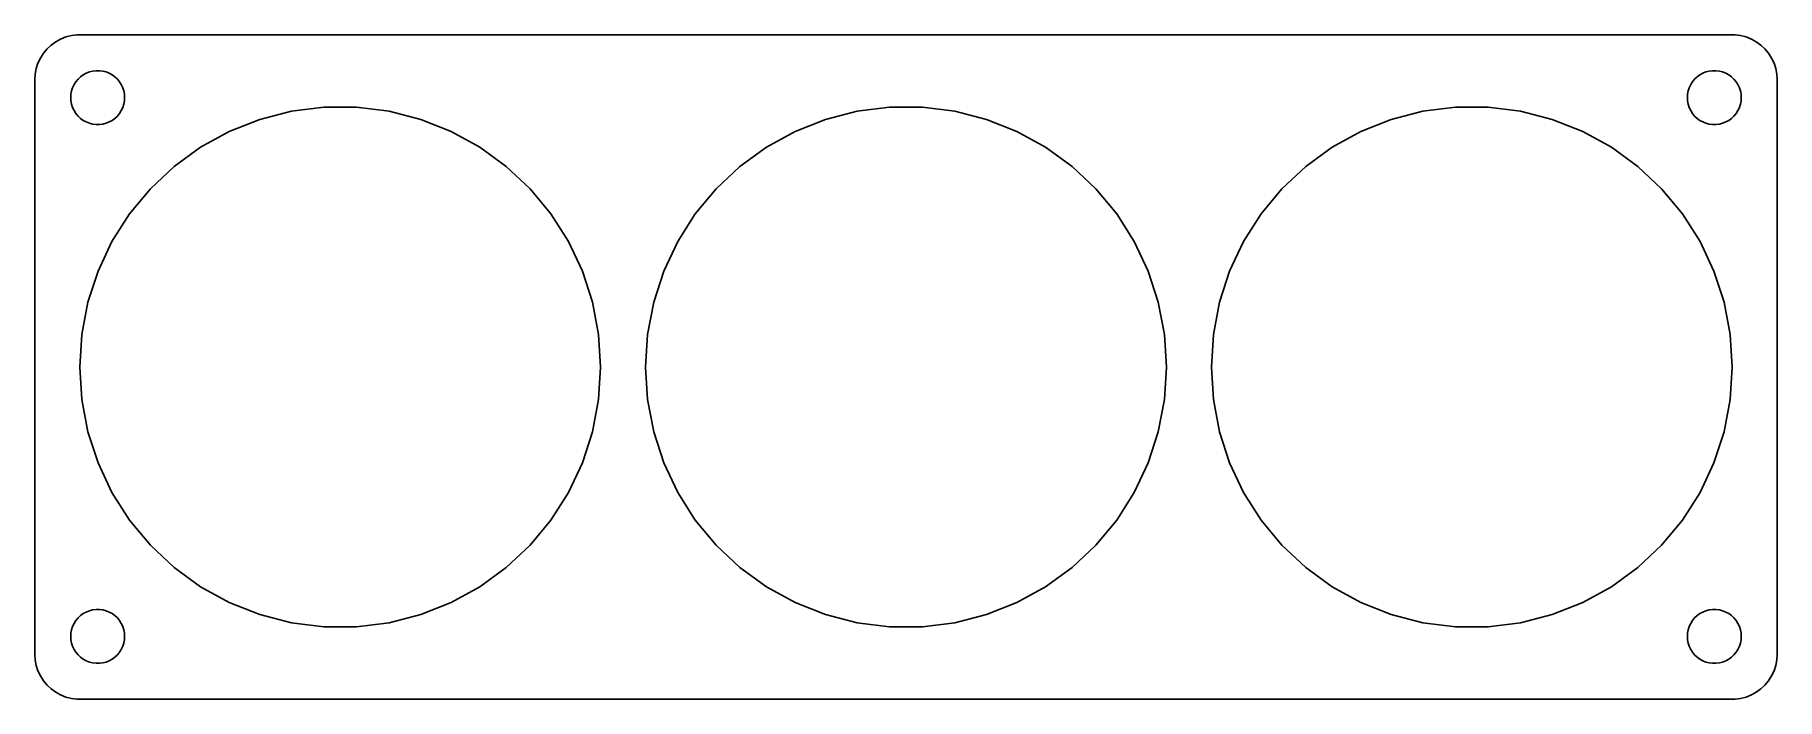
# Model space of a CAD drawing. Header units: metres. Extents: x -97 to 97, y -37 to 37.
import ezdxf

# ---------------------------------------------------------------- set-up
doc = ezdxf.new("R2010")
doc.units = ezdxf.units.M

msp = doc.modelspace()

# ---------------------------------------------------------------- linework, layer by layer
for p, q in [((-92.9369, 36.9114), (-93.5451, 36.7553)), ((-92.3139, 36.9901), (-92.9369, 36.9114)), ((92.3139, 36.9901), (-92.3139, 36.9901)), ((92.9369, 36.9114), (92.3139, 36.9901)), ((93.5451, 36.7553), (92.9369, 36.9114)), ((-96.0451, 34.9389), (-96.3815, 34.4088)), ((-95.6448, 35.4227), (-96.0451, 34.9389)), ((-95.1871, 35.8526), (-95.6448, 35.4227)), ((-94.6791, 36.2216), (-95.1871, 35.8526)), ((-94.1289, 36.5241), (-94.6791, 36.2216)), ((-93.5451, 36.7553), (-94.1289, 36.5241)), ((94.1289, 36.5241), (93.5451, 36.7553)), ((94.6791, 36.2216), (94.1289, 36.5241)), ((95.1871, 35.8526), (94.6791, 36.2216)), ((95.6448, 35.4227), (95.1871, 35.8526)), ((96.0451, 34.9389), (95.6448, 35.4227)), ((96.3815, 34.4088), (96.0451, 34.9389)), ((-96.8429, 33.2434), (-96.9606, 32.6267)), ((-96.6489, 33.8406), (-96.8429, 33.2434)), ((-96.3815, 34.4088), (-96.6489, 33.8406)), ((-90.5621, 32.9469), (-90.1884, 32.9941)), ((-90.1884, 32.9941), (-89.8116, 32.9941)), ((-89.8116, 32.9941), (-89.4379, 32.9469)), ((89.4379, 32.9469), (89.8116, 32.9941)), ((89.8116, 32.9941), (90.1884, 32.9941)), ((90.1884, 32.9941), (90.5621, 32.9469)), ((96.6489, 33.8406), (96.3815, 34.4088)), ((96.8429, 33.2434), (96.6489, 33.8406)), ((96.9606, 32.6267), (96.8429, 33.2434)), ((-96.9606, 32.6267), (-97, 32)), ((-97, 32), (-97, -32)), ((-92.9057, 30.7461), (-92.7893, 31.1044)), ((-92.7893, 31.1044), (-92.6289, 31.4453)), ((-92.6289, 31.4453), (-92.427, 31.7634)), ((-92.427, 31.7634), (-92.1869, 32.0536)), ((-92.1869, 32.0536), (-91.9123, 32.3115)), ((-91.9123, 32.3115), (-91.6075, 32.533)), ((-91.6075, 32.533), (-91.2773, 32.7145)), ((-91.2773, 32.7145), (-90.927, 32.8532)), ((-90.927, 32.8532), (-90.5621, 32.9469)), ((-89.4379, 32.9469), (-89.073, 32.8532)), ((-89.073, 32.8532), (-88.7227, 32.7145)), ((-88.7227, 32.7145), (-88.3925, 32.533)), ((-88.3925, 32.533), (-88.0877, 32.3115)), ((-88.0877, 32.3115), (-87.8131, 32.0536)), ((-87.8131, 32.0536), (-87.573, 31.7634)), ((-87.573, 31.7634), (-87.3711, 31.4453)), ((-87.3711, 31.4453), (-87.2107, 31.1044)), ((-87.2107, 31.1044), (-87.0943, 30.7461)), ((87.0943, 30.7461), (87.2107, 31.1044)), ((87.2107, 31.1044), (87.3711, 31.4453)), ((87.3711, 31.4453), (87.573, 31.7634)), ((87.573, 31.7634), (87.8131, 32.0536)), ((87.8131, 32.0536), (88.0877, 32.3115)), ((88.0877, 32.3115), (88.3925, 32.533)), ((88.3925, 32.533), (88.7227, 32.7145)), ((88.7227, 32.7145), (89.073, 32.8532)), ((89.073, 32.8532), (89.4379, 32.9469)), ((90.5621, 32.9469), (90.927, 32.8532)), ((90.927, 32.8532), (91.2773, 32.7145)), ((91.2773, 32.7145), (91.6075, 32.533)), ((91.6075, 32.533), (91.9123, 32.3115)), ((91.9123, 32.3115), (92.1869, 32.0536)), ((92.1869, 32.0536), (92.427, 31.7634)), ((92.427, 31.7634), (92.6289, 31.4453)), ((92.6289, 31.4453), (92.7893, 31.1044)), ((92.7893, 31.1044), (92.9057, 30.7461)), ((97, 32), (96.9606, 32.6267)), ((97, -32), (97, 32)), ((-93, 30), (-92.9763, 30.376)), ((-92.9763, 29.624), (-93, 30)), ((-92.9763, 30.376), (-92.9057, 30.7461)), ((-92.9057, 29.2539), (-92.9763, 29.624)), ((-92.7893, 28.8956), (-92.9057, 29.2539)), ((-87.0943, 29.2539), (-87.2107, 28.8956)), ((-87.0943, 30.7461), (-87.0237, 30.376)), ((-87.0237, 29.624), (-87.0943, 29.2539)), ((-87.0237, 30.376), (-87, 30)), ((-87, 30), (-87.0237, 29.624)), ((87, 30), (87.0237, 30.376)), ((87.0237, 29.624), (87, 30)), ((87.0237, 30.376), (87.0943, 30.7461)), ((87.0943, 29.2539), (87.0237, 29.624)), ((87.2107, 28.8956), (87.0943, 29.2539)), ((92.9057, 29.2539), (92.7893, 28.8956)), ((92.9057, 30.7461), (92.9763, 30.376)), ((92.9763, 29.624), (92.9057, 29.2539)), ((92.9763, 30.376), (93, 30)), ((93, 30), (92.9763, 29.624)), ((-92.6289, 28.5547), (-92.7893, 28.8956)), ((-92.427, 28.2366), (-92.6289, 28.5547)), ((-92.1869, 27.9464), (-92.427, 28.2366)), ((-91.9123, 27.6884), (-92.1869, 27.9464)), ((-91.6075, 27.467), (-91.9123, 27.6884)), ((-91.2773, 27.2855), (-91.6075, 27.467)), ((-90.927, 27.1468), (-91.2773, 27.2855)), ((-88.7227, 27.2855), (-89.073, 27.1468)), ((-88.3925, 27.467), (-88.7227, 27.2855)), ((-88.0877, 27.6884), (-88.3925, 27.467)), ((-87.8131, 27.9464), (-88.0877, 27.6884)), ((-87.573, 28.2366), (-87.8131, 27.9464)), ((-87.3711, 28.5547), (-87.573, 28.2366)), ((-87.2107, 28.8956), (-87.3711, 28.5547)), ((-75.3476, 26.24), (-71.9615, 27.5806)), ((-71.9615, 27.5806), (-68.4341, 28.4863)), ((-68.4341, 28.4863), (-64.8209, 28.9428)), ((-64.8209, 28.9428), (-61.1791, 28.9428)), ((-61.1791, 28.9428), (-57.5659, 28.4863)), ((-57.5659, 28.4863), (-54.0385, 27.5806)), ((-54.0385, 27.5806), (-50.6524, 26.24)), ((-12.3476, 26.24), (-8.96149, 27.5806)), ((-8.96149, 27.5806), (-5.43405, 28.4863)), ((-5.43405, 28.4863), (-1.82092, 28.9428)), ((-1.82092, 28.9428), (1.82092, 28.9428)), ((1.82092, 28.9428), (5.43405, 28.4863)), ((5.43405, 28.4863), (8.96149, 27.5806)), ((8.96149, 27.5806), (12.3476, 26.24)), ((50.6524, 26.24), (54.0385, 27.5806)), ((54.0385, 27.5806), (57.5659, 28.4863)), ((57.5659, 28.4863), (61.1791, 28.9428)), ((61.1791, 28.9428), (64.8209, 28.9428)), ((64.8209, 28.9428), (68.4341, 28.4863)), ((68.4341, 28.4863), (71.9615, 27.5806)), ((71.9615, 27.5806), (75.3476, 26.24)), ((87.3711, 28.5547), (87.2107, 28.8956)), ((87.573, 28.2366), (87.3711, 28.5547)), ((87.8131, 27.9464), (87.573, 28.2366)), ((88.0877, 27.6884), (87.8131, 27.9464)), ((88.3925, 27.467), (88.0877, 27.6884)), ((88.7227, 27.2855), (88.3925, 27.467)), ((89.073, 27.1468), (88.7227, 27.2855)), ((91.2773, 27.2855), (90.927, 27.1468)), ((91.6075, 27.467), (91.2773, 27.2855)), ((91.9123, 27.6884), (91.6075, 27.467)), ((92.1869, 27.9464), (91.9123, 27.6884)), ((92.427, 28.2366), (92.1869, 27.9464)), ((92.6289, 28.5547), (92.427, 28.2366)), ((92.7893, 28.8956), (92.6289, 28.5547)), ((-90.5621, 27.0531), (-90.927, 27.1468)), ((-90.1884, 27.0059), (-90.5621, 27.0531)), ((-89.8116, 27.0059), (-90.1884, 27.0059)), ((-89.4379, 27.0531), (-89.8116, 27.0059)), ((-89.073, 27.1468), (-89.4379, 27.0531)), ((-78.539, 24.4855), (-75.3476, 26.24)), ((-50.6524, 26.24), (-47.461, 24.4855)), ((-15.539, 24.4855), (-12.3476, 26.24)), ((12.3476, 26.24), (15.539, 24.4855)), ((47.461, 24.4855), (50.6524, 26.24)), ((75.3476, 26.24), (78.539, 24.4855)), ((89.4379, 27.0531), (89.073, 27.1468)), ((89.8116, 27.0059), (89.4379, 27.0531)), ((90.1884, 27.0059), (89.8116, 27.0059)), ((90.5621, 27.0531), (90.1884, 27.0059)), ((90.927, 27.1468), (90.5621, 27.0531)), ((-81.4853, 22.3449), (-78.539, 24.4855)), ((-47.461, 24.4855), (-44.5147, 22.3449)), ((-18.4853, 22.3449), (-15.539, 24.4855)), ((15.539, 24.4855), (18.4853, 22.3449)), ((44.5147, 22.3449), (47.461, 24.4855)), ((78.539, 24.4855), (81.4853, 22.3449)), ((-84.1401, 19.8519), (-81.4853, 22.3449)), ((-44.5147, 22.3449), (-41.8599, 19.8519)), ((-21.1401, 19.8519), (-18.4853, 22.3449)), ((18.4853, 22.3449), (21.1401, 19.8519)), ((41.8599, 19.8519), (44.5147, 22.3449)), ((81.4853, 22.3449), (84.1401, 19.8519)), ((-86.4615, 17.0458), (-84.1401, 19.8519)), ((-41.8599, 19.8519), (-39.5385, 17.0458)), ((-23.4615, 17.0458), (-21.1401, 19.8519)), ((21.1401, 19.8519), (23.4615, 17.0458)), ((39.5385, 17.0458), (41.8599, 19.8519)), ((84.1401, 19.8519), (86.4615, 17.0458)), ((-88.4129, 13.9709), (-86.4615, 17.0458)), ((-39.5385, 17.0458), (-37.5871, 13.9709)), ((-25.4129, 13.9709), (-23.4615, 17.0458)), ((23.4615, 17.0458), (25.4129, 13.9709)), ((37.5871, 13.9709), (39.5385, 17.0458)), ((86.4615, 17.0458), (88.4129, 13.9709)), ((-89.9635, 10.6756), (-88.4129, 13.9709)), ((-37.5871, 13.9709), (-36.0365, 10.6756)), ((-26.9635, 10.6756), (-25.4129, 13.9709)), ((25.4129, 13.9709), (26.9635, 10.6756)), ((36.0365, 10.6756), (37.5871, 13.9709)), ((88.4129, 13.9709), (89.9635, 10.6756)), ((-91.0889, 7.21201), (-89.9635, 10.6756)), ((-36.0365, 10.6756), (-34.9111, 7.21201)), ((-28.0889, 7.21201), (-26.9635, 10.6756)), ((26.9635, 10.6756), (28.0889, 7.21201)), ((34.9111, 7.21201), (36.0365, 10.6756)), ((89.9635, 10.6756), (91.0889, 7.21201)), ((-91.7713, 3.63466), (-91.0889, 7.21201)), ((-34.9111, 7.21201), (-34.2287, 3.63466)), ((-28.7713, 3.63466), (-28.0889, 7.21201)), ((28.0889, 7.21201), (28.7713, 3.63466)), ((34.2287, 3.63466), (34.9111, 7.21201)), ((91.0889, 7.21201), (91.7713, 3.63466)), ((-92, 0), (-91.7713, 3.63466)), ((-34.2287, 3.63466), (-34, 0)), ((-29, 0), (-28.7713, 3.63466)), ((28.7713, 3.63466), (29, 0)), ((34, 0), (34.2287, 3.63466)), ((91.7713, 3.63466), (92, 0)), ((-91.7713, -3.63466), (-92, 0)), ((-34, 0), (-34.2287, -3.63466)), ((-28.7713, -3.63466), (-29, 0)), ((29, 0), (28.7713, -3.63466)), ((34.2287, -3.63466), (34, 0)), ((92, 0), (91.7713, -3.63466)), ((-91.0889, -7.21201), (-91.7713, -3.63466)), ((-34.2287, -3.63466), (-34.9111, -7.21201)), ((-28.0889, -7.21201), (-28.7713, -3.63466)), ((28.7713, -3.63466), (28.0889, -7.21201)), ((34.9111, -7.21201), (34.2287, -3.63466)), ((91.7713, -3.63466), (91.0889, -7.21201)), ((-89.9635, -10.6756), (-91.0889, -7.21201)), ((-34.9111, -7.21201), (-36.0365, -10.6756)), ((-26.9635, -10.6756), (-28.0889, -7.21201)), ((28.0889, -7.21201), (26.9635, -10.6756)), ((36.0365, -10.6756), (34.9111, -7.21201)), ((91.0889, -7.21201), (89.9635, -10.6756)), ((-88.4129, -13.9709), (-89.9635, -10.6756)), ((-36.0365, -10.6756), (-37.5871, -13.9709)), ((-25.4129, -13.9709), (-26.9635, -10.6756)), ((26.9635, -10.6756), (25.4129, -13.9709)), ((37.5871, -13.9709), (36.0365, -10.6756)), ((89.9635, -10.6756), (88.4129, -13.9709)), ((-86.4615, -17.0458), (-88.4129, -13.9709)), ((-37.5871, -13.9709), (-39.5385, -17.0458)), ((-23.4615, -17.0458), (-25.4129, -13.9709)), ((25.4129, -13.9709), (23.4615, -17.0458)), ((39.5385, -17.0458), (37.5871, -13.9709)), ((88.4129, -13.9709), (86.4615, -17.0458)), ((-84.1401, -19.8519), (-86.4615, -17.0458)), ((-39.5385, -17.0458), (-41.8599, -19.8519)), ((-21.1401, -19.8519), (-23.4615, -17.0458)), ((23.4615, -17.0458), (21.1401, -19.8519)), ((41.8599, -19.8519), (39.5385, -17.0458)), ((86.4615, -17.0458), (84.1401, -19.8519)), ((-81.4853, -22.3449), (-84.1401, -19.8519)), ((-41.8599, -19.8519), (-44.5147, -22.3449)), ((-18.4853, -22.3449), (-21.1401, -19.8519)), ((21.1401, -19.8519), (18.4853, -22.3449)), ((44.5147, -22.3449), (41.8599, -19.8519)), ((84.1401, -19.8519), (81.4853, -22.3449)), ((-78.539, -24.4855), (-81.4853, -22.3449)), ((-44.5147, -22.3449), (-47.461, -24.4855)), ((-15.539, -24.4855), (-18.4853, -22.3449)), ((18.4853, -22.3449), (15.539, -24.4855)), ((47.461, -24.4855), (44.5147, -22.3449)), ((81.4853, -22.3449), (78.539, -24.4855)), ((-75.3476, -26.24), (-78.539, -24.4855)), ((-47.461, -24.4855), (-50.6524, -26.24)), ((-12.3476, -26.24), (-15.539, -24.4855)), ((15.539, -24.4855), (12.3476, -26.24)), ((50.6524, -26.24), (47.461, -24.4855)), ((78.539, -24.4855), (75.3476, -26.24)), ((-91.2773, -27.2855), (-90.927, -27.1468)), ((-90.927, -27.1468), (-90.5621, -27.0531)), ((-90.5621, -27.0531), (-90.1884, -27.0059)), ((-90.1884, -27.0059), (-89.8116, -27.0059)), ((-89.8116, -27.0059), (-89.4379, -27.0531)), ((-89.4379, -27.0531), (-89.073, -27.1468)), ((-89.073, -27.1468), (-88.7227, -27.2855)), ((-71.9615, -27.5806), (-75.3476, -26.24)), ((-50.6524, -26.24), (-54.0385, -27.5806)), ((-8.96149, -27.5806), (-12.3476, -26.24)), ((12.3476, -26.24), (8.96149, -27.5806)), ((54.0385, -27.5806), (50.6524, -26.24)), ((75.3476, -26.24), (71.9615, -27.5806)), ((88.7227, -27.2855), (89.073, -27.1468)), ((89.073, -27.1468), (89.4379, -27.0531)), ((89.4379, -27.0531), (89.8116, -27.0059)), ((89.8116, -27.0059), (90.1884, -27.0059)), ((90.1884, -27.0059), (90.5621, -27.0531)), ((90.5621, -27.0531), (90.927, -27.1468)), ((90.927, -27.1468), (91.2773, -27.2855)), ((-92.9057, -29.2539), (-92.7893, -28.8956)), ((-92.7893, -28.8956), (-92.6289, -28.5547)), ((-92.6289, -28.5547), (-92.427, -28.2366)), ((-92.427, -28.2366), (-92.1869, -27.9464)), ((-92.1869, -27.9464), (-91.9123, -27.6884)), ((-91.9123, -27.6884), (-91.6075, -27.467)), ((-91.6075, -27.467), (-91.2773, -27.2855)), ((-88.7227, -27.2855), (-88.3925, -27.467)), ((-88.3925, -27.467), (-88.0877, -27.6884)), ((-88.0877, -27.6884), (-87.8131, -27.9464)), ((-87.8131, -27.9464), (-87.573, -28.2366)), ((-87.573, -28.2366), (-87.3711, -28.5547)), ((-87.3711, -28.5547), (-87.2107, -28.8956)), ((-87.2107, -28.8956), (-87.0943, -29.2539)), ((-68.4341, -28.4863), (-71.9615, -27.5806)), ((-64.8209, -28.9428), (-68.4341, -28.4863)), ((-61.1791, -28.9428), (-64.8209, -28.9428)), ((-57.5659, -28.4863), (-61.1791, -28.9428)), ((-54.0385, -27.5806), (-57.5659, -28.4863)), ((-5.43405, -28.4863), (-8.96149, -27.5806)), ((-1.82092, -28.9428), (-5.43405, -28.4863)), ((1.82092, -28.9428), (-1.82092, -28.9428)), ((5.43405, -28.4863), (1.82092, -28.9428)), ((8.96149, -27.5806), (5.43405, -28.4863)), ((57.5659, -28.4863), (54.0385, -27.5806)), ((61.1791, -28.9428), (57.5659, -28.4863)), ((64.8209, -28.9428), (61.1791, -28.9428)), ((68.4341, -28.4863), (64.8209, -28.9428)), ((71.9615, -27.5806), (68.4341, -28.4863)), ((87.0943, -29.2539), (87.2107, -28.8956)), ((87.2107, -28.8956), (87.3711, -28.5547)), ((87.3711, -28.5547), (87.573, -28.2366)), ((87.573, -28.2366), (87.8131, -27.9464)), ((87.8131, -27.9464), (88.0877, -27.6884)), ((88.0877, -27.6884), (88.3925, -27.467)), ((88.3925, -27.467), (88.7227, -27.2855)), ((91.2773, -27.2855), (91.6075, -27.467)), ((91.6075, -27.467), (91.9123, -27.6884)), ((91.9123, -27.6884), (92.1869, -27.9464)), ((92.1869, -27.9464), (92.427, -28.2366)), ((92.427, -28.2366), (92.6289, -28.5547)), ((92.6289, -28.5547), (92.7893, -28.8956)), ((92.7893, -28.8956), (92.9057, -29.2539)), ((-93, -30), (-92.9763, -29.624)), ((-92.9763, -30.376), (-93, -30)), ((-92.9763, -29.624), (-92.9057, -29.2539)), ((-92.9057, -30.7461), (-92.9763, -30.376)), ((-92.7893, -31.1044), (-92.9057, -30.7461)), ((-87.0943, -30.7461), (-87.2107, -31.1044)), ((-87.0943, -29.2539), (-87.0237, -29.624)), ((-87.0237, -30.376), (-87.0943, -30.7461)), ((-87.0237, -29.624), (-87, -30)), ((-87, -30), (-87.0237, -30.376)), ((87, -30), (87.0237, -29.624)), ((87.0237, -30.376), (87, -30)), ((87.0237, -29.624), (87.0943, -29.2539)), ((87.0943, -30.7461), (87.0237, -30.376)), ((87.2107, -31.1044), (87.0943, -30.7461)), ((92.9057, -30.7461), (92.7893, -31.1044)), ((92.9057, -29.2539), (92.9763, -29.624)), ((92.9763, -30.376), (92.9057, -30.7461)), ((92.9763, -29.624), (93, -30)), ((93, -30), (92.9763, -30.376)), ((-97, -32), (-96.9606, -32.6267)), ((-96.9606, -32.6267), (-96.8429, -33.2434)), ((-92.6289, -31.4453), (-92.7893, -31.1044)), ((-92.427, -31.7634), (-92.6289, -31.4453)), ((-92.1869, -32.0536), (-92.427, -31.7634)), ((-91.9123, -32.3115), (-92.1869, -32.0536)), ((-91.6075, -32.533), (-91.9123, -32.3115)), ((-91.2773, -32.7145), (-91.6075, -32.533)), ((-90.927, -32.8532), (-91.2773, -32.7145)), ((-90.5621, -32.9469), (-90.927, -32.8532)), ((-90.1884, -32.9941), (-90.5621, -32.9469)), ((-89.4379, -32.9469), (-89.8116, -32.9941)), ((-89.073, -32.8532), (-89.4379, -32.9469)), ((-88.7227, -32.7145), (-89.073, -32.8532)), ((-88.3925, -32.533), (-88.7227, -32.7145)), ((-88.0877, -32.3115), (-88.3925, -32.533)), ((-87.8131, -32.0536), (-88.0877, -32.3115)), ((-87.573, -31.7634), (-87.8131, -32.0536)), ((-87.3711, -31.4453), (-87.573, -31.7634)), ((-87.2107, -31.1044), (-87.3711, -31.4453)), ((87.3711, -31.4453), (87.2107, -31.1044)), ((87.573, -31.7634), (87.3711, -31.4453)), ((87.8131, -32.0536), (87.573, -31.7634)), ((88.0877, -32.3115), (87.8131, -32.0536)), ((88.3925, -32.533), (88.0877, -32.3115)), ((88.7227, -32.7145), (88.3925, -32.533)), ((89.073, -32.8532), (88.7227, -32.7145)), ((89.4379, -32.9469), (89.073, -32.8532)), ((89.8116, -32.9941), (89.4379, -32.9469)), ((90.5621, -32.9469), (90.1884, -32.9941)), ((90.927, -32.8532), (90.5621, -32.9469)), ((91.2773, -32.7145), (90.927, -32.8532)), ((91.6075, -32.533), (91.2773, -32.7145)), ((91.9123, -32.3115), (91.6075, -32.533)), ((92.1869, -32.0536), (91.9123, -32.3115)), ((92.427, -31.7634), (92.1869, -32.0536)), ((92.6289, -31.4453), (92.427, -31.7634)), ((92.7893, -31.1044), (92.6289, -31.4453)), ((96.8429, -33.2434), (96.9606, -32.6267)), ((96.9606, -32.6267), (97, -32)), ((-96.8429, -33.2434), (-96.6489, -33.8406)), ((-96.6489, -33.8406), (-96.3815, -34.4088)), ((-96.3815, -34.4088), (-96.0451, -34.9389)), ((-89.8116, -32.9941), (-90.1884, -32.9941)), ((90.1884, -32.9941), (89.8116, -32.9941)), ((96.0451, -34.9389), (96.3815, -34.4088)), ((96.3815, -34.4088), (96.6489, -33.8406)), ((96.6489, -33.8406), (96.8429, -33.2434)), ((-96.0451, -34.9389), (-95.6448, -35.4227)), ((-95.6448, -35.4227), (-95.1871, -35.8526)), ((-95.1871, -35.8526), (-94.6791, -36.2216)), ((-94.6791, -36.2216), (-94.1289, -36.5241)), ((-94.1289, -36.5241), (-93.5451, -36.7553)), ((-93.5451, -36.7553), (-92.9369, -36.9114)), ((92.9369, -36.9114), (93.5451, -36.7553)), ((93.5451, -36.7553), (94.1289, -36.5241)), ((94.1289, -36.5241), (94.6791, -36.2216)), ((94.6791, -36.2216), (95.1871, -35.8526)), ((95.1871, -35.8526), (95.6448, -35.4227)), ((95.6448, -35.4227), (96.0451, -34.9389)), ((-92.9369, -36.9114), (-92.3139, -36.9901)), ((-92.3139, -36.9901), (92.3139, -36.9901)), ((92.3139, -36.9901), (92.9369, -36.9114))]:
    msp.add_line(p, q)

doc.saveas('drawing.dxf')
